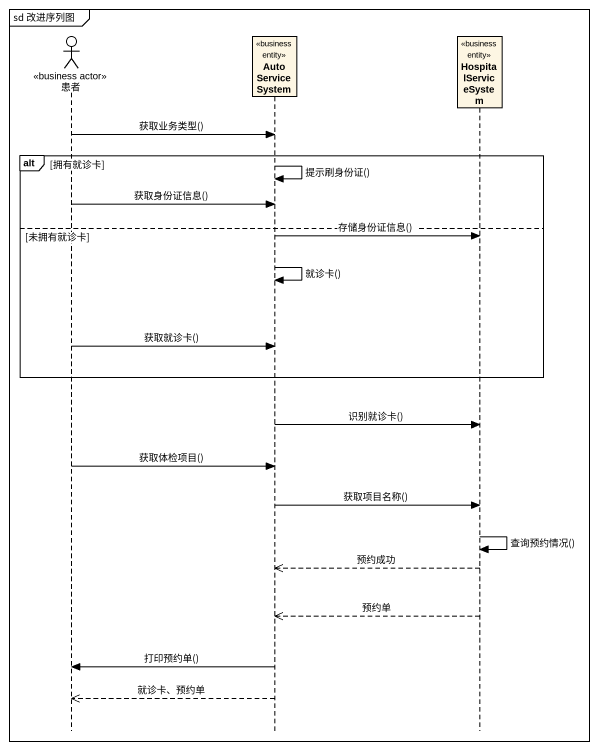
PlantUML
@startuml
mainframe sd 改进序列图
hide footbox
actor 患者 <<business actor>>
participant AutoServiceSystem <<business entity>>
participant HospitalServiceSystem <<business entity>>

患者 -> AutoServiceSystem : 获取业务类型()
alt 拥有就诊卡
  AutoServiceSystem -> AutoServiceSystem : 提示刷身份证()
  患者 -> AutoServiceSystem : 获取身份证信息()
else 未拥有就诊卡
  AutoServiceSystem -> HospitalServiceSystem : 存储身份证信息()
  AutoServiceSystem -> AutoServiceSystem : 就诊卡()
  患者 -> AutoServiceSystem : 获取就诊卡()
end
AutoServiceSystem -> HospitalServiceSystem : 识别就诊卡()
患者 -> AutoServiceSystem : 获取体检项目()
AutoServiceSystem -> HospitalServiceSystem : 获取项目名称()
HospitalServiceSystem -> HospitalServiceSystem : 查询预约情况()
HospitalServiceSystem -->> AutoServiceSystem : 预约成功
HospitalServiceSystem -->> AutoServiceSystem : 预约单
AutoServiceSystem -> 患者 : 打印预约单()
AutoServiceSystem -->> 患者 : 就诊卡、预约单
@enduml
